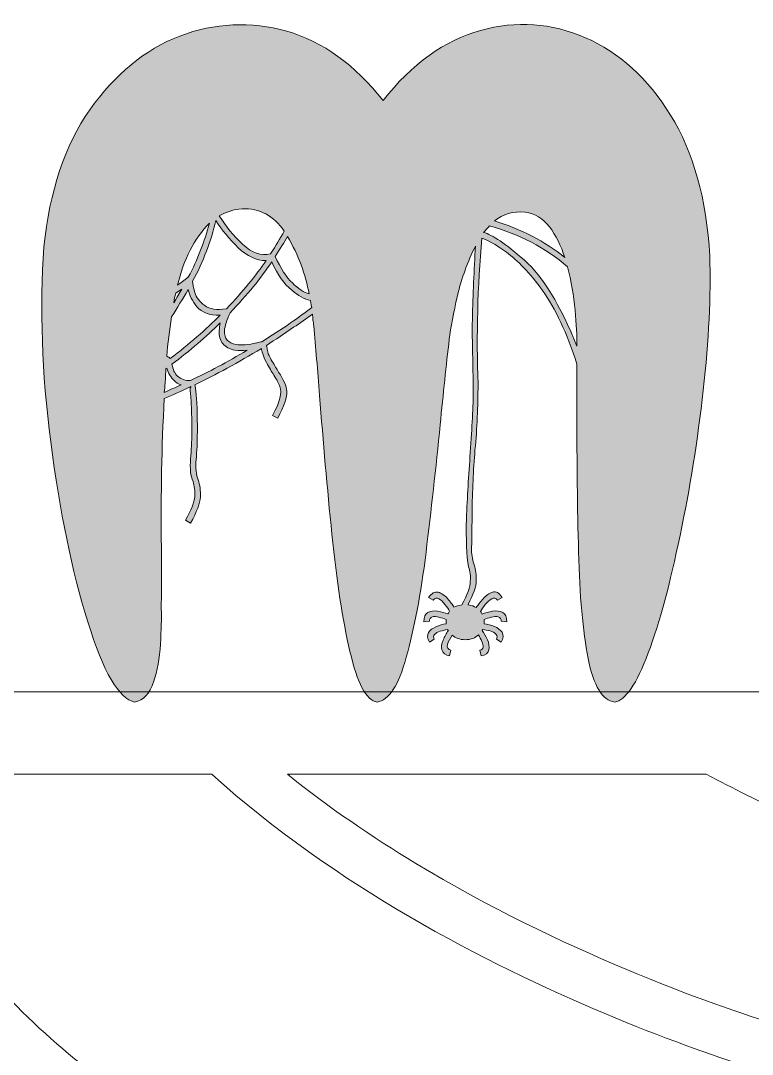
# Model space of a CAD drawing. Extents: x 32 to 969, y -780 to -219.
# Drawn here: x 674.4 to 853.1, y -471.9 to -219.5 of the extents above; entities that cross this region are included whole.
import ezdxf

# ---------------------------------------------------------------- set-up
doc = ezdxf.new("R2010")
doc.units = 0
doc.header["$MEASUREMENT"] = 0
doc.layers.add('Layer 1', color=7, linetype='Continuous', lineweight=0)

# ---------------------------------------------------------------- blocks, each defined once
blk = doc.blocks.new('Block_1')
at = {"layer": 'Layer 1', "true_color": 0x000000, "transparency": 33554687}
h = blk.add_hatch(color=18, dxfattribs=at)
h.dxf.hatch_style = 2
edge = h.paths.add_edge_path()
edge.add_spline(control_points=[(790.06, -268.42), (796.57, -270.35), (802.34, -273.36), (807.27, -277.33), (806.33, -274.43), (805.07, -271.86), (803.49, -269.82), (801.92, -267.78), (799.93, -266.6), (797.62, -266.28), (794.68, -265.96), (792.16, -266.71), (790.06, -268.42)], knot_values=[0, 0, 0, 0, 1, 1, 1, 2, 2, 2, 3, 3, 3, 4, 4, 4, 4], degree=3, periodic=0)
edge = h.paths.add_edge_path()
edge.add_spline(control_points=[(797.41, -277.97), (801.92, -282.05), (806.22, -289.02), (810.21, -298.99), (810.21, -298.99), (810.21, -298.78), (810.21, -298.78), (810.21, -296.53), (810.11, -293.63), (809.79, -290.2), (809.48, -286.66), (808.85, -283.12), (807.9, -279.58), (802.55, -274.97), (796.15, -271.64), (788.9, -269.6), (788.38, -270.14), (787.96, -270.68), (787.43, -271.21), (789.53, -271.75), (792.79, -274), (797.41, -277.97)], knot_values=[0, 0, 0, 0, 1, 1, 1, 2, 2, 2, 3, 3, 3, 4, 4, 4, 5, 5, 5, 6, 6, 6, 7, 7, 7, 7], degree=3, periodic=0)
edge = h.paths.add_edge_path()
edge.add_spline(control_points=[(739.57, -272.18), (738.73, -273.68), (737.68, -275.29), (736.52, -277.11), (737.89, -280.01), (739.25, -282.15), (740.72, -283.55), (742.19, -284.94), (743.56, -285.91), (744.82, -286.23), (743.98, -281.51), (742.19, -276.79), (739.57, -272.18)], knot_values=[0, 0, 0, 0, 1, 1, 1, 2, 2, 2, 3, 3, 3, 4, 4, 4, 4], degree=3, periodic=0)
edge = h.paths.add_edge_path()
edge.add_spline(control_points=[(745.45, -289.55), (745.34, -289.23), (745.34, -288.91), (745.24, -288.48), (745.24, -288.48), (745.13, -287.84), (745.13, -287.84), (743.66, -287.52), (742.19, -286.66), (740.51, -285.26), (738.83, -283.87), (737.15, -281.62), (735.68, -278.4), (733.16, -282.26), (729.7, -286.44), (725.5, -290.84), (724.66, -292.67), (724.24, -294.06), (724.14, -295.24), (724.14, -296.21), (724.35, -296.96), (724.77, -297.49), (725.29, -298.03), (726.03, -298.35), (726.97, -298.57), (728.23, -298.78), (730.02, -298.67), (732.01, -298.14), (732.01, -298.14), (732.11, -298.14), (732.11, -298.14), (732.53, -298.03), (732.95, -297.92), (733.27, -297.92), (735.58, -296.42), (737.99, -294.92), (740.3, -293.31), (742.09, -292.02), (743.77, -290.84), (745.45, -289.55)], knot_values=[0, 0, 0, 0, 1, 1, 1, 2, 2, 2, 3, 3, 3, 4, 4, 4, 5, 5, 5, 6, 6, 6, 7, 7, 7, 8, 8, 8, 9, 9, 9, 10, 10, 10, 11, 11, 11, 12, 12, 12, 13, 13, 13, 13], degree=3, periodic=0)
edge = h.paths.add_edge_path()
edge.add_spline(control_points=[(722.88, -267.14), (724.45, -269.71), (726.34, -271.96), (728.55, -274.11), (730.86, -276.25), (733.06, -277), (735.37, -276.47), (736.73, -274.43), (737.78, -272.61), (738.73, -270.89), (736.21, -267.14), (732.74, -265.31), (728.44, -265.42), (726.34, -265.63), (724.56, -266.17), (722.88, -267.14)], knot_values=[0, 0, 0, 0, 1, 1, 1, 2, 2, 2, 3, 3, 3, 4, 4, 4, 5, 5, 5, 5], degree=3, periodic=0)
edge = h.paths.add_edge_path()
edge.add_spline(control_points=[(727.5, -274.97), (725.4, -272.82), (723.51, -270.68), (722.04, -268.32), (720.88, -273.36), (718.99, -278.29), (716.37, -283.12), (716.37, -283.76), (716.58, -284.62), (716.89, -285.91), (717.31, -287.09), (718.05, -288.16), (719.31, -289.02), (720.46, -289.98), (722.25, -290.2), (724.66, -289.88), (728.65, -285.59), (731.8, -281.72), (734.32, -278.08), (731.91, -278.08), (729.7, -277), (727.5, -274.97)], knot_values=[0, 0, 0, 0, 1, 1, 1, 2, 2, 2, 3, 3, 3, 4, 4, 4, 5, 5, 5, 6, 6, 6, 7, 7, 7, 7], degree=3, periodic=0)
edge = h.paths.add_edge_path()
edge.add_spline(control_points=[(712.7, -284.08), (713.43, -283.55), (714.38, -282.9), (715.21, -282.15), (715.21, -282.15), (715.32, -282.15), (715.32, -282.15), (717.63, -277.76), (719.31, -273.36), (720.46, -268.96), (716.79, -272.71), (714.17, -277.76), (712.7, -284.08)], knot_values=[0, 0, 0, 0, 1, 1, 1, 2, 2, 2, 3, 3, 3, 4, 4, 4, 4], degree=3, periodic=0)
edge = h.paths.add_edge_path()
edge.add_spline(control_points=[(711.75, -288.38), (712.38, -287.3), (713.12, -286.12), (713.75, -285.05), (713.22, -285.37), (712.7, -285.69), (712.28, -286.02), (712.07, -286.77), (711.86, -287.52), (711.75, -288.38)], knot_values=[0, 0, 0, 0, 1, 1, 1, 2, 2, 2, 3, 3, 3, 3], degree=3, periodic=0)
edge = h.paths.add_edge_path()
edge.add_spline(control_points=[(729.7, -299.96), (728.55, -300.07), (727.6, -300.07), (726.66, -299.96), (725.4, -299.75), (724.45, -299.21), (723.72, -298.35), (723.09, -297.6), (722.77, -296.53), (722.88, -295.13), (722.88, -294.6), (722.98, -293.95), (723.09, -293.31), (719.73, -296.63), (715.74, -300.07), (711.33, -303.39), (711.54, -304.68), (711.96, -305.65), (712.7, -306.29), (713.54, -307.04), (714.59, -307.47), (715.84, -307.36), (720.25, -305.32), (724.87, -302.86), (729.7, -299.96)], knot_values=[0, 0, 0, 0, 1, 1, 1, 2, 2, 2, 3, 3, 3, 4, 4, 4, 5, 5, 5, 6, 6, 6, 7, 7, 7, 8, 8, 8, 8], degree=3, periodic=0)
edge = h.paths.add_edge_path()
edge.add_spline(control_points=[(710.07, -301.46), (710.39, -301.57), (710.7, -301.78), (710.91, -302), (715.53, -298.46), (719.62, -294.92), (723.09, -291.38), (720.46, -291.49), (718.57, -290.74), (717.42, -289.34), (716.26, -287.95), (715.53, -286.55), (715.32, -285.16), (713.96, -287.41), (712.59, -289.66), (711.23, -291.81), (710.7, -295.13), (710.28, -298.35), (710.07, -301.46)], knot_values=[0, 0, 0, 0, 1, 1, 1, 2, 2, 2, 3, 3, 3, 4, 4, 4, 5, 5, 5, 6, 6, 6, 6], degree=3, periodic=0)
edge = h.paths.add_edge_path()
edge.add_spline(control_points=[(713.54, -308.43), (712.91, -308.22), (712.28, -307.79), (711.86, -307.36), (711.02, -306.61), (710.39, -305.65), (710.07, -304.36), (710.07, -304.36), (709.86, -304.47), (709.86, -304.47), (709.86, -305.11), (709.76, -305.65), (709.76, -306.18), (709.76, -306.83), (709.65, -307.47), (709.65, -308.01), (709.55, -308.76), (709.55, -309.51), (709.44, -310.26), (710.81, -309.61), (712.17, -309.08), (713.54, -308.43)], knot_values=[0, 0, 0, 0, 1, 1, 1, 2, 2, 2, 3, 3, 3, 4, 4, 4, 5, 5, 5, 6, 6, 6, 7, 7, 7, 7], degree=3, periodic=0)
edge = h.paths.add_edge_path()
edge.add_spline(control_points=[(786.7, -221.87), (795.41, -219.51), (804.02, -220.04), (812.31, -223.69), (820.6, -227.23), (827.53, -233.56), (833.1, -242.57), (838.66, -251.58), (841.91, -263.06), (842.65, -277), (842.96, -286.55), (842.44, -297.49), (841.07, -309.72), (839.71, -321.95), (837.82, -333.75), (835.41, -345.23), (832.99, -356.81), (830.47, -366.36), (827.64, -373.87), (824.8, -381.48), (822.07, -385.45), (819.45, -385.88), (816.41, -385.45), (814.31, -381.91), (812.94, -375.26), (811.68, -368.51), (810.84, -359.82), (810.63, -349.2), (810.32, -338.58), (810.21, -327.21), (810.21, -315.09), (810.21, -311.12), (810.21, -307.25), (810.21, -303.39), (807.8, -295.78), (804.96, -289.77), (801.82, -285.37), (798.67, -281.08), (795.73, -277.97), (793, -276.04), (790.27, -274.11), (788.27, -272.93), (787.01, -272.61), (785.96, -284.41), (785.65, -296.31), (786.07, -308.22), (786.07, -313.69), (785.86, -319.05), (785.33, -324.31), (784.91, -329.35), (784.71, -334.39), (784.6, -339.65), (784.6, -342.44), (784.6, -345.34), (784.5, -348.12), (784.5, -348.88), (784.5, -349.63), (784.6, -350.27), (784.71, -350.91), (784.91, -351.66), (785.12, -352.41), (785.54, -353.59), (785.65, -354.88), (785.65, -356.28), (785.65, -357.67), (784.91, -359.6), (783.66, -362.07), (783.66, -362.07), (783.76, -362.18), (783.76, -362.18), (784.5, -362.28), (785.12, -362.5), (785.65, -362.82), (786.07, -362.18), (786.59, -361.43), (787.33, -360.67), (788.06, -359.82), (788.8, -359.28), (789.64, -359.07), (790.48, -358.74), (791.21, -359.17), (791.95, -360.35), (791.95, -360.35), (790.79, -361), (790.79, -361), (790.37, -360.46), (789.95, -360.35), (789.43, -360.67), (788.9, -361), (788.38, -361.43), (787.85, -362.07), (787.33, -362.71), (787.01, -363.25), (786.7, -363.79), (786.91, -364), (787.01, -364.21), (787.12, -364.43), (787.85, -364.11), (788.69, -363.89), (789.64, -363.68), (790.58, -363.57), (791.42, -363.68), (792.16, -364), (792.79, -364.32), (793.1, -365.07), (793.1, -366.25), (793.1, -366.25), (791.74, -366.15), (791.74, -366.15), (791.74, -365.61), (791.53, -365.18), (791, -365.07), (790.58, -364.97), (789.95, -364.97), (789.32, -365.18), (788.69, -365.29), (788.06, -365.5), (787.54, -365.72), (787.54, -366.04), (787.54, -366.47), (787.54, -366.79), (788.38, -366.9), (789.22, -367.11), (790.06, -367.43), (790.9, -367.75), (791.53, -368.29), (791.95, -368.83), (792.37, -369.47), (792.26, -370.33), (791.74, -371.29), (791.74, -371.29), (790.58, -370.54), (790.58, -370.54), (790.79, -370.11), (790.79, -369.69), (790.48, -369.36), (790.16, -368.93), (789.64, -368.72), (789.01, -368.51), (788.38, -368.4), (787.75, -368.18), (787.22, -368.18), (787.22, -368.18), (787.12, -368.4), (787.12, -368.4), (787.54, -369.04), (787.96, -369.79), (788.38, -370.65), (788.69, -371.51), (788.9, -372.37), (788.69, -373.12), (788.59, -373.87), (787.96, -374.41), (786.8, -374.62), (786.8, -374.62), (786.49, -373.23), (786.49, -373.23), (787.01, -373.12), (787.33, -372.9), (787.33, -372.47), (787.33, -372.05), (787.22, -371.62), (787.01, -371.08), (786.8, -370.54), (786.49, -370.01), (786.17, -369.47), (785.44, -370.22), (784.29, -370.65), (782.92, -370.65), (781.56, -370.65), (780.51, -370.22), (779.77, -369.58), (779.25, -370.33), (778.83, -371.08), (778.62, -371.83), (778.41, -372.58), (778.72, -373.01), (779.46, -373.23), (779.46, -373.23), (779.14, -374.62), (779.14, -374.62), (778.09, -374.41), (777.46, -373.87), (777.25, -373.12), (777.04, -372.37), (777.15, -371.62), (777.57, -370.76), (777.88, -369.9), (778.3, -369.15), (778.83, -368.4), (778.83, -368.4), (778.72, -368.4), (778.72, -368.29), (778.72, -368.29), (778.72, -368.18), (778.72, -368.18), (778.09, -368.29), (777.46, -368.4), (776.83, -368.61), (776.2, -368.72), (775.78, -369.04), (775.47, -369.36), (775.15, -369.69), (775.15, -370.11), (775.36, -370.54), (775.36, -370.54), (774.21, -371.29), (774.21, -371.29), (773.68, -370.33), (773.58, -369.47), (774, -368.93), (774.31, -368.29), (774.94, -367.86), (775.78, -367.54), (776.62, -367.11), (777.46, -366.9), (778.3, -366.79), (778.3, -366.47), (778.3, -366.04), (778.3, -365.72), (777.78, -365.5), (777.15, -365.29), (776.52, -365.18), (775.89, -364.97), (775.36, -364.97), (774.94, -365.07), (774.42, -365.18), (774.21, -365.61), (774.21, -366.15), (774.21, -366.15), (772.84, -366.25), (772.84, -366.25), (772.84, -365.07), (773.16, -364.32), (773.79, -364), (774.52, -363.68), (775.26, -363.57), (776.2, -363.68), (777.15, -363.89), (777.99, -364.11), (778.72, -364.32), (778.83, -364.11), (779.04, -363.89), (779.14, -363.68), (778.93, -363.25), (778.51, -362.71), (777.99, -362.07), (777.57, -361.43), (777.04, -360.89), (776.52, -360.67), (775.99, -360.35), (775.57, -360.46), (775.15, -361), (775.15, -361), (774, -360.35), (774, -360.35), (774.73, -359.28), (775.47, -358.85), (776.31, -359.07), (777.15, -359.28), (777.88, -359.82), (778.62, -360.57), (779.25, -361.43), (779.88, -362.07), (780.19, -362.71), (780.72, -362.5), (781.35, -362.28), (782.08, -362.18), (783.45, -359.71), (784.18, -357.78), (784.18, -356.38), (784.29, -355.1), (784.18, -353.92), (783.76, -352.84), (783.24, -350.16), (783.13, -346.19), (783.24, -341.04), (783.45, -335.9), (783.76, -330.53), (784.18, -324.95), (784.6, -318.73), (784.91, -313.58), (784.91, -309.72), (784.91, -309.72), (784.91, -308.43), (784.91, -308.43), (784.91, -306.83), (784.81, -305.11), (784.81, -303.39), (784.71, -299.75), (784.6, -296.1), (784.71, -292.34), (784.81, -286.34), (785.12, -280.44), (785.44, -274.54), (783.55, -278.29), (782.08, -282.37), (781.03, -286.66), (780.09, -290.84), (779.35, -294.49), (779.04, -297.28), (778.3, -303.61), (777.57, -310.58), (776.83, -318.2), (775.78, -328.71), (774.63, -339.11), (773.37, -349.3), (772.11, -359.6), (770.43, -368.08), (768.54, -374.94), (766.65, -381.81), (764.34, -385.45), (761.4, -385.88), (758.78, -385.45), (756.57, -381.27), (754.79, -373.55), (753, -365.82), (751.53, -356.28), (750.38, -344.91), (749.22, -333.54), (748.28, -322.27), (747.34, -311.01), (746.92, -304.89), (746.39, -299.21), (745.97, -294.06), (745.87, -293.52), (745.87, -293.09), (745.76, -292.56), (745.76, -292.13), (745.66, -291.59), (745.66, -291.16), (744.19, -292.24), (742.61, -293.31), (741.04, -294.38), (738.83, -295.88), (736.63, -297.39), (734.42, -298.78), (734.42, -298.89), (734.42, -298.89), (734.42, -298.99), (734.42, -298.99), (734.42, -299.1), (734.53, -299.1), (734.53, -299.1), (734.53, -299.1), (734.53, -299.21), (734.53, -299.42), (734.63, -299.85), (734.74, -300.39), (734.84, -300.93), (735.16, -301.57), (735.58, -302.32), (736.21, -303.39), (736.73, -304.25), (737.15, -305), (737.26, -305.11), (737.26, -305.22), (737.36, -305.32), (738.62, -307.15), (739.25, -308.65), (739.36, -310.04), (739.46, -311.44), (738.73, -313.58), (737.15, -316.59), (737.15, -316.59), (735.89, -315.94), (735.89, -315.94), (736.84, -314.12), (737.47, -312.62), (737.68, -311.65), (737.99, -310.58), (737.99, -309.61), (737.68, -308.86), (737.36, -308.11), (736.94, -307.15), (736.21, -306.07), (735.68, -305.22), (735.05, -304.25), (734.42, -302.96), (733.58, -301.35), (733.16, -300.17), (733.16, -299.53), (727.5, -302.96), (722.04, -305.97), (716.89, -308.43), (717, -308.76), (717, -309.08), (717.1, -309.4), (717.21, -310.37), (717.31, -311.65), (717.42, -313.15), (717.52, -315.19), (717.52, -317.45), (717.52, -319.91), (717.52, -322.38), (717.42, -324.63), (717.21, -326.67), (717.1, -328.71), (717.21, -330.42), (717.73, -331.6), (718.15, -332.89), (718.36, -334.29), (718.26, -335.79), (718.15, -337.29), (717.42, -339.44), (715.84, -342.22), (715.84, -342.22), (714.59, -341.47), (714.59, -341.47), (716.05, -339.01), (716.79, -337.08), (716.89, -335.68), (717, -334.29), (716.79, -333.11), (716.47, -332.03), (715.84, -330.64), (715.74, -328.82), (715.84, -326.46), (716.05, -324.52), (716.16, -322.27), (716.16, -319.91), (716.16, -317.45), (716.16, -315.3), (716.05, -313.26), (715.95, -311.76), (715.84, -310.58), (715.74, -309.61), (715.74, -309.51), (715.74, -309.29), (715.74, -309.19), (715.84, -309.08), (715.84, -308.97), (715.95, -308.97), (715.95, -308.86), (715.95, -308.86), (715.95, -308.86), (713.64, -309.94), (711.44, -310.9), (709.44, -311.76), (708.81, -323.67), (708.6, -335.25), (708.71, -346.62), (708.81, -351.45), (708.81, -356.49), (708.71, -361.64), (708.71, -362.07), (708.71, -362.5), (708.71, -363.14), (708.81, -365.39), (708.71, -368.29), (708.5, -371.72), (708.29, -375.16), (707.76, -378.27), (706.82, -381.06), (705.87, -383.84), (704.4, -385.45), (702.2, -385.88), (698.42, -385.13), (694.54, -378.59), (690.76, -366.25), (686.87, -353.92), (683.93, -339.33), (681.73, -322.38), (679.52, -305.43), (679, -289.55), (680.05, -274.75), (681.41, -261.13), (685.19, -249.97), (691.28, -241.28), (697.37, -232.59), (704.72, -226.59), (713.22, -223.26), (721.83, -220.04), (730.54, -219.62), (739.36, -222.08), (748.18, -224.66), (756.05, -230.24), (762.87, -239.03), (769.9, -230.02), (777.88, -224.34), (786.7, -221.87)], knot_values=[0, 0, 0, 0, 1, 1, 1, 2, 2, 2, 3, 3, 3, 4, 4, 4, 5, 5, 5, 6, 6, 6, 7, 7, 7, 8, 8, 8, 9, 9, 9, 10, 10, 10, 11, 11, 11, 12, 12, 12, 13, 13, 13, 14, 14, 14, 15, 15, 15, 16, 16, 16, 17, 17, 17, 18, 18, 18, 19, 19, 19, 20, 20, 20, 21, 21, 21, 22, 22, 22, 23, 23, 23, 24, 24, 24, 25, 25, 25, 26, 26, 26, 27, 27, 27, 28, 28, 28, 29, 29, 29, 30, 30, 30, 31, 31, 31, 32, 32, 32, 33, 33, 33, 34, 34, 34, 35, 35, 35, 36, 36, 36, 37, 37, 37, 38, 38, 38, 39, 39, 39, 40, 40, 40, 41, 41, 41, 42, 42, 42, 43, 43, 43, 44, 44, 44, 45, 45, 45, 46, 46, 46, 47, 47, 47, 48, 48, 48, 49, 49, 49, 50, 50, 50, 51, 51, 51, 52, 52, 52, 53, 53, 53, 54, 54, 54, 55, 55, 55, 56, 56, 56, 57, 57, 57, 58, 58, 58, 59, 59, 59, 60, 60, 60, 61, 61, 61, 62, 62, 62, 63, 63, 63, 64, 64, 64, 65, 65, 65, 66, 66, 66, 67, 67, 67, 68, 68, 68, 69, 69, 69, 70, 70, 70, 71, 71, 71, 72, 72, 72, 73, 73, 73, 74, 74, 74, 75, 75, 75, 76, 76, 76, 77, 77, 77, 78, 78, 78, 79, 79, 79, 80, 80, 80, 81, 81, 81, 82, 82, 82, 83, 83, 83, 84, 84, 84, 85, 85, 85, 86, 86, 86, 87, 87, 87, 88, 88, 88, 89, 89, 89, 90, 90, 90, 91, 91, 91, 92, 92, 92, 93, 93, 93, 94, 94, 94, 95, 95, 95, 96, 96, 96, 97, 97, 97, 98, 98, 98, 99, 99, 99, 100, 100, 100, 101, 101, 101, 102, 102, 102, 103, 103, 103, 104, 104, 104, 105, 105, 105, 106, 106, 106, 107, 107, 107, 108, 108, 108, 109, 109, 109, 110, 110, 110, 111, 111, 111, 112, 112, 112, 113, 113, 113, 114, 114, 114, 115, 115, 115, 116, 116, 116, 117, 117, 117, 118, 118, 118, 119, 119, 119, 120, 120, 120, 121, 121, 121, 122, 122, 122, 123, 123, 123, 124, 124, 124, 125, 125, 125, 126, 126, 126, 127, 127, 127, 128, 128, 128, 129, 129, 129, 130, 130, 130, 131, 131, 131, 132, 132, 132, 133, 133, 133, 134, 134, 134, 135, 135, 135, 136, 136, 136, 137, 137, 137, 138, 138, 138, 139, 139, 139, 140, 140, 140, 141, 141, 141, 142, 142, 142, 143, 143, 143, 144, 144, 144, 145, 145, 145, 146, 146, 146, 147, 147, 147, 148, 148, 148, 149, 149, 149, 150, 150, 150, 151, 151, 151, 152, 152, 152, 153, 153, 153, 154, 154, 154, 155, 155, 155, 156, 156, 156, 157, 157, 157, 158, 158, 158, 159, 159, 159, 160, 160, 160, 160], degree=3, periodic=0)
at = {"layer": 'Layer 1'}
for points, knots in [([(786.7, -221.87), (795.41, -219.51), (804.02, -220.04), (812.31, -223.69), (820.6, -227.23), (827.53, -233.56), (833.1, -242.57), (838.66, -251.58), (841.91, -263.06), (842.65, -277), (842.96, -286.55), (842.44, -297.49), (841.07, -309.72), (839.71, -321.95), (837.82, -333.75), (835.41, -345.23), (832.99, -356.81), (830.47, -366.36), (827.64, -373.87), (824.8, -381.48), (822.07, -385.45), (819.45, -385.88), (816.41, -385.45), (814.31, -381.91), (812.94, -375.26), (811.68, -368.51), (810.84, -359.82), (810.63, -349.2), (810.32, -338.58), (810.21, -327.21), (810.21, -315.09), (810.21, -311.12), (810.21, -307.25), (810.21, -303.39), (807.8, -295.78), (804.96, -289.77), (801.82, -285.37), (798.67, -281.08), (795.73, -277.97), (793, -276.04), (790.27, -274.11), (788.27, -272.93), (787.01, -272.61), (785.96, -284.41), (785.65, -296.31), (786.07, -308.22), (786.07, -313.69), (785.86, -319.05), (785.33, -324.31), (784.91, -329.35), (784.71, -334.39), (784.6, -339.65), (784.6, -342.44), (784.6, -345.34), (784.5, -348.12), (784.5, -348.88), (784.5, -349.63), (784.6, -350.27), (784.71, -350.91), (784.91, -351.66), (785.12, -352.41), (785.54, -353.59), (785.65, -354.88), (785.65, -356.28), (785.65, -357.67), (784.91, -359.6), (783.66, -362.07), (783.66, -362.07), (783.76, -362.18), (783.76, -362.18), (784.5, -362.28), (785.12, -362.5), (785.65, -362.82), (786.07, -362.18), (786.59, -361.43), (787.33, -360.67), (788.06, -359.82), (788.8, -359.28), (789.64, -359.07), (790.48, -358.74), (791.21, -359.17), (791.95, -360.35), (791.95, -360.35), (790.79, -361), (790.79, -361), (790.37, -360.46), (789.95, -360.35), (789.43, -360.67), (788.9, -361), (788.38, -361.43), (787.85, -362.07), (787.33, -362.71), (787.01, -363.25), (786.7, -363.79), (786.91, -364), (787.01, -364.21), (787.12, -364.43), (787.85, -364.11), (788.69, -363.89), (789.64, -363.68), (790.58, -363.57), (791.42, -363.68), (792.16, -364), (792.79, -364.32), (793.1, -365.07), (793.1, -366.25), (793.1, -366.25), (791.74, -366.15), (791.74, -366.15), (791.74, -365.61), (791.53, -365.18), (791, -365.07), (790.58, -364.97), (789.95, -364.97), (789.32, -365.18), (788.69, -365.29), (788.06, -365.5), (787.54, -365.72), (787.54, -366.04), (787.54, -366.47), (787.54, -366.79), (788.38, -366.9), (789.22, -367.11), (790.06, -367.43), (790.9, -367.75), (791.53, -368.29), (791.95, -368.83), (792.37, -369.47), (792.26, -370.33), (791.74, -371.29), (791.74, -371.29), (790.58, -370.54), (790.58, -370.54), (790.79, -370.11), (790.79, -369.69), (790.48, -369.36), (790.16, -368.93), (789.64, -368.72), (789.01, -368.51), (788.38, -368.4), (787.75, -368.18), (787.22, -368.18), (787.22, -368.18), (787.12, -368.4), (787.12, -368.4), (787.54, -369.04), (787.96, -369.79), (788.38, -370.65), (788.69, -371.51), (788.9, -372.37), (788.69, -373.12), (788.59, -373.87), (787.96, -374.41), (786.8, -374.62), (786.8, -374.62), (786.49, -373.23), (786.49, -373.23), (787.01, -373.12), (787.33, -372.9), (787.33, -372.47), (787.33, -372.05), (787.22, -371.62), (787.01, -371.08), (786.8, -370.54), (786.49, -370.01), (786.17, -369.47), (785.44, -370.22), (784.29, -370.65), (782.92, -370.65), (781.56, -370.65), (780.51, -370.22), (779.77, -369.58), (779.25, -370.33), (778.83, -371.08), (778.62, -371.83), (778.41, -372.58), (778.72, -373.01), (779.46, -373.23), (779.46, -373.23), (779.14, -374.62), (779.14, -374.62), (778.09, -374.41), (777.46, -373.87), (777.25, -373.12), (777.04, -372.37), (777.15, -371.62), (777.57, -370.76), (777.88, -369.9), (778.3, -369.15), (778.83, -368.4), (778.83, -368.4), (778.72, -368.4), (778.72, -368.29), (778.72, -368.29), (778.72, -368.18), (778.72, -368.18), (778.09, -368.29), (777.46, -368.4), (776.83, -368.61), (776.2, -368.72), (775.78, -369.04), (775.47, -369.36), (775.15, -369.69), (775.15, -370.11), (775.36, -370.54), (775.36, -370.54), (774.21, -371.29), (774.21, -371.29), (773.68, -370.33), (773.58, -369.47), (774, -368.93), (774.31, -368.29), (774.94, -367.86), (775.78, -367.54), (776.62, -367.11), (777.46, -366.9), (778.3, -366.79), (778.3, -366.47), (778.3, -366.04), (778.3, -365.72), (777.78, -365.5), (777.15, -365.29), (776.52, -365.18), (775.89, -364.97), (775.36, -364.97), (774.94, -365.07), (774.42, -365.18), (774.21, -365.61), (774.21, -366.15), (774.21, -366.15), (772.84, -366.25), (772.84, -366.25), (772.84, -365.07), (773.16, -364.32), (773.79, -364), (774.52, -363.68), (775.26, -363.57), (776.2, -363.68), (777.15, -363.89), (777.99, -364.11), (778.72, -364.32), (778.83, -364.11), (779.04, -363.89), (779.14, -363.68), (778.93, -363.25), (778.51, -362.71), (777.99, -362.07), (777.57, -361.43), (777.04, -360.89), (776.52, -360.67), (775.99, -360.35), (775.57, -360.46), (775.15, -361), (775.15, -361), (774, -360.35), (774, -360.35), (774.73, -359.28), (775.47, -358.85), (776.31, -359.07), (777.15, -359.28), (777.88, -359.82), (778.62, -360.57), (779.25, -361.43), (779.88, -362.07), (780.19, -362.71), (780.72, -362.5), (781.35, -362.28), (782.08, -362.18), (783.45, -359.71), (784.18, -357.78), (784.18, -356.38), (784.29, -355.1), (784.18, -353.92), (783.76, -352.84), (783.24, -350.16), (783.13, -346.19), (783.24, -341.04), (783.45, -335.9), (783.76, -330.53), (784.18, -324.95), (784.6, -318.73), (784.91, -313.58), (784.91, -309.72), (784.91, -309.72), (784.91, -308.43), (784.91, -308.43), (784.91, -306.83), (784.81, -305.11), (784.81, -303.39), (784.71, -299.75), (784.6, -296.1), (784.71, -292.34), (784.81, -286.34), (785.12, -280.44), (785.44, -274.54), (783.55, -278.29), (782.08, -282.37), (781.03, -286.66), (780.09, -290.84), (779.35, -294.49), (779.04, -297.28), (778.3, -303.61), (777.57, -310.58), (776.83, -318.2), (775.78, -328.71), (774.63, -339.11), (773.37, -349.3), (772.11, -359.6), (770.43, -368.08), (768.54, -374.94), (766.65, -381.81), (764.34, -385.45), (761.4, -385.88), (758.78, -385.45), (756.57, -381.27), (754.79, -373.55), (753, -365.82), (751.53, -356.28), (750.38, -344.91), (749.22, -333.54), (748.28, -322.27), (747.34, -311.01), (746.92, -304.89), (746.39, -299.21), (745.97, -294.06), (745.87, -293.52), (745.87, -293.09), (745.76, -292.56), (745.76, -292.13), (745.66, -291.59), (745.66, -291.16), (744.19, -292.24), (742.61, -293.31), (741.04, -294.38), (738.83, -295.88), (736.63, -297.39), (734.42, -298.78), (734.42, -298.89), (734.42, -298.89), (734.42, -298.99), (734.42, -298.99), (734.42, -299.1), (734.53, -299.1), (734.53, -299.1), (734.53, -299.1), (734.53, -299.21), (734.53, -299.42), (734.63, -299.85), (734.74, -300.39), (734.84, -300.93), (735.16, -301.57), (735.58, -302.32), (736.21, -303.39), (736.73, -304.25), (737.15, -305), (737.26, -305.11), (737.26, -305.22), (737.36, -305.32), (738.62, -307.15), (739.25, -308.65), (739.36, -310.04), (739.46, -311.44), (738.73, -313.58), (737.15, -316.59), (737.15, -316.59), (735.89, -315.94), (735.89, -315.94), (736.84, -314.12), (737.47, -312.62), (737.68, -311.65), (737.99, -310.58), (737.99, -309.61), (737.68, -308.86), (737.36, -308.11), (736.94, -307.15), (736.21, -306.07), (735.68, -305.22), (735.05, -304.25), (734.42, -302.96), (733.58, -301.35), (733.16, -300.17), (733.16, -299.53), (727.5, -302.96), (722.04, -305.97), (716.89, -308.43), (717, -308.76), (717, -309.08), (717.1, -309.4), (717.21, -310.37), (717.31, -311.65), (717.42, -313.15), (717.52, -315.19), (717.52, -317.45), (717.52, -319.91), (717.52, -322.38), (717.42, -324.63), (717.21, -326.67), (717.1, -328.71), (717.21, -330.42), (717.73, -331.6), (718.15, -332.89), (718.36, -334.29), (718.26, -335.79), (718.15, -337.29), (717.42, -339.44), (715.84, -342.22), (715.84, -342.22), (714.59, -341.47), (714.59, -341.47), (716.05, -339.01), (716.79, -337.08), (716.89, -335.68), (717, -334.29), (716.79, -333.11), (716.47, -332.03), (715.84, -330.64), (715.74, -328.82), (715.84, -326.46), (716.05, -324.52), (716.16, -322.27), (716.16, -319.91), (716.16, -317.45), (716.16, -315.3), (716.05, -313.26), (715.95, -311.76), (715.84, -310.58), (715.74, -309.61), (715.74, -309.51), (715.74, -309.29), (715.74, -309.19), (715.84, -309.08), (715.84, -308.97), (715.95, -308.97), (715.95, -308.86), (715.95, -308.86), (715.95, -308.86), (713.64, -309.94), (711.44, -310.9), (709.44, -311.76), (708.81, -323.67), (708.6, -335.25), (708.71, -346.62), (708.81, -351.45), (708.81, -356.49), (708.71, -361.64), (708.71, -362.07), (708.71, -362.5), (708.71, -363.14), (708.81, -365.39), (708.71, -368.29), (708.5, -371.72), (708.29, -375.16), (707.76, -378.27), (706.82, -381.06), (705.87, -383.84), (704.4, -385.45), (702.2, -385.88), (698.42, -385.13), (694.54, -378.59), (690.76, -366.25), (686.87, -353.92), (683.93, -339.33), (681.73, -322.38), (679.52, -305.43), (679, -289.55), (680.05, -274.75), (681.41, -261.13), (685.19, -249.97), (691.28, -241.28), (697.37, -232.59), (704.72, -226.59), (713.22, -223.26), (721.83, -220.04), (730.54, -219.62), (739.36, -222.08), (748.18, -224.66), (756.05, -230.24), (762.87, -239.03), (769.9, -230.02), (777.88, -224.34), (786.7, -221.87)], [0, 0, 0, 0, 1, 1, 1, 2, 2, 2, 3, 3, 3, 4, 4, 4, 5, 5, 5, 6, 6, 6, 7, 7, 7, 8, 8, 8, 9, 9, 9, 10, 10, 10, 11, 11, 11, 12, 12, 12, 13, 13, 13, 14, 14, 14, 15, 15, 15, 16, 16, 16, 17, 17, 17, 18, 18, 18, 19, 19, 19, 20, 20, 20, 21, 21, 21, 22, 22, 22, 23, 23, 23, 24, 24, 24, 25, 25, 25, 26, 26, 26, 27, 27, 27, 28, 28, 28, 29, 29, 29, 30, 30, 30, 31, 31, 31, 32, 32, 32, 33, 33, 33, 34, 34, 34, 35, 35, 35, 36, 36, 36, 37, 37, 37, 38, 38, 38, 39, 39, 39, 40, 40, 40, 41, 41, 41, 42, 42, 42, 43, 43, 43, 44, 44, 44, 45, 45, 45, 46, 46, 46, 47, 47, 47, 48, 48, 48, 49, 49, 49, 50, 50, 50, 51, 51, 51, 52, 52, 52, 53, 53, 53, 54, 54, 54, 55, 55, 55, 56, 56, 56, 57, 57, 57, 58, 58, 58, 59, 59, 59, 60, 60, 60, 61, 61, 61, 62, 62, 62, 63, 63, 63, 64, 64, 64, 65, 65, 65, 66, 66, 66, 67, 67, 67, 68, 68, 68, 69, 69, 69, 70, 70, 70, 71, 71, 71, 72, 72, 72, 73, 73, 73, 74, 74, 74, 75, 75, 75, 76, 76, 76, 77, 77, 77, 78, 78, 78, 79, 79, 79, 80, 80, 80, 81, 81, 81, 82, 82, 82, 83, 83, 83, 84, 84, 84, 85, 85, 85, 86, 86, 86, 87, 87, 87, 88, 88, 88, 89, 89, 89, 90, 90, 90, 91, 91, 91, 92, 92, 92, 93, 93, 93, 94, 94, 94, 95, 95, 95, 96, 96, 96, 97, 97, 97, 98, 98, 98, 99, 99, 99, 100, 100, 100, 101, 101, 101, 102, 102, 102, 103, 103, 103, 104, 104, 104, 105, 105, 105, 106, 106, 106, 107, 107, 107, 108, 108, 108, 109, 109, 109, 110, 110, 110, 111, 111, 111, 112, 112, 112, 113, 113, 113, 114, 114, 114, 115, 115, 115, 116, 116, 116, 117, 117, 117, 118, 118, 118, 119, 119, 119, 120, 120, 120, 121, 121, 121, 122, 122, 122, 123, 123, 123, 124, 124, 124, 125, 125, 125, 126, 126, 126, 127, 127, 127, 128, 128, 128, 129, 129, 129, 130, 130, 130, 131, 131, 131, 132, 132, 132, 133, 133, 133, 134, 134, 134, 135, 135, 135, 136, 136, 136, 137, 137, 137, 138, 138, 138, 139, 139, 139, 140, 140, 140, 141, 141, 141, 142, 142, 142, 143, 143, 143, 144, 144, 144, 145, 145, 145, 146, 146, 146, 147, 147, 147, 148, 148, 148, 149, 149, 149, 150, 150, 150, 151, 151, 151, 152, 152, 152, 153, 153, 153, 154, 154, 154, 155, 155, 155, 156, 156, 156, 157, 157, 157, 158, 158, 158, 159, 159, 159, 160, 160, 160, 160]), ([(722.88, -267.14), (724.45, -269.71), (726.34, -271.96), (728.55, -274.11), (730.86, -276.25), (733.06, -277), (735.37, -276.47), (736.73, -274.43), (737.78, -272.61), (738.73, -270.89), (736.21, -267.14), (732.74, -265.31), (728.44, -265.42), (726.34, -265.63), (724.56, -266.17), (722.88, -267.14)], [0, 0, 0, 0, 1, 1, 1, 2, 2, 2, 3, 3, 3, 4, 4, 4, 5, 5, 5, 5]), ([(790.06, -268.42), (796.57, -270.35), (802.34, -273.36), (807.27, -277.33), (806.33, -274.43), (805.07, -271.86), (803.49, -269.82), (801.92, -267.78), (799.93, -266.6), (797.62, -266.28), (794.68, -265.96), (792.16, -266.71), (790.06, -268.42)], [0, 0, 0, 0, 1, 1, 1, 2, 2, 2, 3, 3, 3, 4, 4, 4, 4]), ([(712.7, -284.08), (713.43, -283.55), (714.38, -282.9), (715.21, -282.15), (715.21, -282.15), (715.32, -282.15), (715.32, -282.15), (717.63, -277.76), (719.31, -273.36), (720.46, -268.96), (716.79, -272.71), (714.17, -277.76), (712.7, -284.08)], [0, 0, 0, 0, 1, 1, 1, 2, 2, 2, 3, 3, 3, 4, 4, 4, 4]), ([(727.5, -274.97), (725.4, -272.82), (723.51, -270.68), (722.04, -268.32), (720.88, -273.36), (718.99, -278.29), (716.37, -283.12), (716.37, -283.76), (716.58, -284.62), (716.89, -285.91), (717.31, -287.09), (718.05, -288.16), (719.31, -289.02), (720.46, -289.98), (722.25, -290.2), (724.66, -289.88), (728.65, -285.59), (731.8, -281.72), (734.32, -278.08), (731.91, -278.08), (729.7, -277), (727.5, -274.97)], [0, 0, 0, 0, 1, 1, 1, 2, 2, 2, 3, 3, 3, 4, 4, 4, 5, 5, 5, 6, 6, 6, 7, 7, 7, 7]), ([(797.41, -277.97), (801.92, -282.05), (806.22, -289.02), (810.21, -298.99), (810.21, -298.99), (810.21, -298.78), (810.21, -298.78), (810.21, -296.53), (810.11, -293.63), (809.79, -290.2), (809.48, -286.66), (808.85, -283.12), (807.9, -279.58), (802.55, -274.97), (796.15, -271.64), (788.9, -269.6), (788.38, -270.14), (787.96, -270.68), (787.43, -271.21), (789.53, -271.75), (792.79, -274), (797.41, -277.97)], [0, 0, 0, 0, 1, 1, 1, 2, 2, 2, 3, 3, 3, 4, 4, 4, 5, 5, 5, 6, 6, 6, 7, 7, 7, 7]), ([(739.57, -272.18), (738.73, -273.68), (737.68, -275.29), (736.52, -277.11), (737.89, -280.01), (739.25, -282.15), (740.72, -283.55), (742.19, -284.94), (743.56, -285.91), (744.82, -286.23), (743.98, -281.51), (742.19, -276.79), (739.57, -272.18)], [0, 0, 0, 0, 1, 1, 1, 2, 2, 2, 3, 3, 3, 4, 4, 4, 4]), ([(745.45, -289.55), (745.34, -289.23), (745.34, -288.91), (745.24, -288.48), (745.24, -288.48), (745.13, -287.84), (745.13, -287.84), (743.66, -287.52), (742.19, -286.66), (740.51, -285.26), (738.83, -283.87), (737.15, -281.62), (735.68, -278.4), (733.16, -282.26), (729.7, -286.44), (725.5, -290.84), (724.66, -292.67), (724.24, -294.06), (724.14, -295.24), (724.14, -296.21), (724.35, -296.96), (724.77, -297.49), (725.29, -298.03), (726.03, -298.35), (726.97, -298.57), (728.23, -298.78), (730.02, -298.67), (732.01, -298.14), (732.01, -298.14), (732.11, -298.14), (732.11, -298.14), (732.53, -298.03), (732.95, -297.92), (733.27, -297.92), (735.58, -296.42), (737.99, -294.92), (740.3, -293.31), (742.09, -292.02), (743.77, -290.84), (745.45, -289.55)], [0, 0, 0, 0, 1, 1, 1, 2, 2, 2, 3, 3, 3, 4, 4, 4, 5, 5, 5, 6, 6, 6, 7, 7, 7, 8, 8, 8, 9, 9, 9, 10, 10, 10, 11, 11, 11, 12, 12, 12, 13, 13, 13, 13]), ([(710.07, -301.46), (710.39, -301.57), (710.7, -301.78), (710.91, -302), (715.53, -298.46), (719.62, -294.92), (723.09, -291.38), (720.46, -291.49), (718.57, -290.74), (717.42, -289.34), (716.26, -287.95), (715.53, -286.55), (715.32, -285.16), (713.96, -287.41), (712.59, -289.66), (711.23, -291.81), (710.7, -295.13), (710.28, -298.35), (710.07, -301.46)], [0, 0, 0, 0, 1, 1, 1, 2, 2, 2, 3, 3, 3, 4, 4, 4, 5, 5, 5, 6, 6, 6, 6]), ([(711.75, -288.38), (712.38, -287.3), (713.12, -286.12), (713.75, -285.05), (713.22, -285.37), (712.7, -285.69), (712.28, -286.02), (712.07, -286.77), (711.86, -287.52), (711.75, -288.38)], [0, 0, 0, 0, 1, 1, 1, 2, 2, 2, 3, 3, 3, 3]), ([(729.7, -299.96), (728.55, -300.07), (727.6, -300.07), (726.66, -299.96), (725.4, -299.75), (724.45, -299.21), (723.72, -298.35), (723.09, -297.6), (722.77, -296.53), (722.88, -295.13), (722.88, -294.6), (722.98, -293.95), (723.09, -293.31), (719.73, -296.63), (715.74, -300.07), (711.33, -303.39), (711.54, -304.68), (711.96, -305.65), (712.7, -306.29), (713.54, -307.04), (714.59, -307.47), (715.84, -307.36), (720.25, -305.32), (724.87, -302.86), (729.7, -299.96)], [0, 0, 0, 0, 1, 1, 1, 2, 2, 2, 3, 3, 3, 4, 4, 4, 5, 5, 5, 6, 6, 6, 7, 7, 7, 8, 8, 8, 8]), ([(713.54, -308.43), (712.91, -308.22), (712.28, -307.79), (711.86, -307.36), (711.02, -306.61), (710.39, -305.65), (710.07, -304.36), (710.07, -304.36), (709.86, -304.47), (709.86, -304.47), (709.86, -305.11), (709.76, -305.65), (709.76, -306.18), (709.76, -306.83), (709.65, -307.47), (709.65, -308.01), (709.55, -308.76), (709.55, -309.51), (709.44, -310.26), (710.81, -309.61), (712.17, -309.08), (713.54, -308.43)], [0, 0, 0, 0, 1, 1, 1, 2, 2, 2, 3, 3, 3, 4, 4, 4, 5, 5, 5, 6, 6, 6, 7, 7, 7, 7])]:
    blk.add_open_spline(points, degree=3, knots=knots, dxfattribs=at)
blk = doc.blocks.new('Block_0')
at = {"layer": 'Layer 1'}
for points, knots in [([(32, -383.37), (33.11, -390.12), (34.35, -396.84), (35.75, -403.5), (39.13, -419.69), (43.35, -435.56), (48.33, -451.11), (48.33, -451.11), (48.33, -451.13), (48.33, -451.13), (48.97, -453.14), (49.63, -455.14), (50.3, -457.13), (50.97, -459.13), (51.66, -461.11), (52.36, -463.1), (53.64, -466.75), (54.96, -470.39), (56.33, -473.99), (58.37, -479.38), (60.51, -484.72), (62.75, -490.01), (69.4, -505.83), (76.9, -521.21), (85.18, -536.11), (87.81, -540.85), (90.51, -545.53), (93.31, -550.16), (105.56, -570.53), (119.3, -589.89), (134.39, -608.12), (136.81, -611.05), (139.26, -613.95), (141.75, -616.81), (146.4, -622.16), (151.15, -627.41), (156.02, -632.54), (167.61, -644.74), (179.84, -656.32), (192.65, -667.21), (202.88, -675.93), (213.48, -684.22), (224.43, -692.03), (228.06, -694.64), (231.72, -697.18), (235.42, -699.67), (242.13, -704.2), (248.97, -708.55), (255.91, -712.73), (260.5, -715.5), (265.14, -718.19), (269.84, -720.79), (278.23, -725.46), (286.77, -729.88), (295.46, -734.03), (304.12, -738.18), (312.94, -742.07), (321.88, -745.7), (330.83, -749.33), (339.9, -752.68), (349.11, -755.77), (351.75, -756.65), (354.38, -757.51), (357.03, -758.35), (378.53, -765.14), (400.7, -770.45), (423.41, -774.12), (428.13, -774.89), (432.87, -775.59), (437.63, -776.21), (455.35, -778.55), (473.38, -779.9), (491.67, -780.21), (494.44, -780.26), (497.22, -780.29), (500, -780.29), (502.63, -780.29), (505.25, -780.26), (507.85, -780.21), (522.34, -779.97), (536.69, -779.09), (550.84, -777.58), (555.07, -777.14), (559.28, -776.62), (563.48, -776.07), (575.92, -774.41), (588.22, -772.26), (600.33, -769.66), (607.89, -768.02), (615.38, -766.22), (622.8, -764.23), (649.27, -757.16), (674.81, -747.85), (699.24, -736.53), (701.72, -735.39), (704.17, -734.22), (706.62, -733.03), (709.07, -731.85), (711.51, -730.64), (713.93, -729.41), (719.38, -726.65), (724.78, -723.79), (730.11, -720.82), (734.86, -718.19), (739.55, -715.47), (744.18, -712.68), (748.88, -709.85), (753.55, -706.93), (758.15, -703.93), (761.7, -701.63), (765.21, -699.28), (768.7, -696.89), (786.35, -684.72), (803.13, -671.4), (818.94, -657.03), (822.76, -653.56), (826.52, -650.04), (830.22, -646.44), (834.17, -642.62), (838.05, -638.72), (841.85, -634.75), (851.93, -624.29), (861.53, -613.34), (870.6, -601.98), (883.77, -585.54), (895.85, -568.19), (906.74, -550.06), (906.74, -550.06), (906.76, -550.05), (906.76, -550.05), (908.14, -547.76), (909.5, -545.46), (910.83, -543.14), (912.17, -540.84), (913.49, -538.51), (914.78, -536.17), (917.2, -531.83), (919.54, -527.45), (921.82, -523.04), (922.96, -520.82), (924.08, -518.61), (925.19, -516.37), (939.57, -487.38), (951.07, -456.7), (959.29, -424.73), (961.11, -417.71), (962.75, -410.63), (964.25, -403.5), (965.65, -396.83), (966.89, -390.12), (968, -383.37), (968, -383.37), (32, -383.37), (32, -383.37)], [0, 0, 0, 0, 1, 1, 1, 2, 2, 2, 3, 3, 3, 4, 4, 4, 5, 5, 5, 6, 6, 6, 7, 7, 7, 8, 8, 8, 9, 9, 9, 10, 10, 10, 11, 11, 11, 12, 12, 12, 13, 13, 13, 14, 14, 14, 15, 15, 15, 16, 16, 16, 17, 17, 17, 18, 18, 18, 19, 19, 19, 20, 20, 20, 21, 21, 21, 22, 22, 22, 23, 23, 23, 24, 24, 24, 25, 25, 25, 26, 26, 26, 27, 27, 27, 28, 28, 28, 29, 29, 29, 30, 30, 30, 31, 31, 31, 32, 32, 32, 33, 33, 33, 34, 34, 34, 35, 35, 35, 36, 36, 36, 37, 37, 37, 38, 38, 38, 39, 39, 39, 40, 40, 40, 41, 41, 41, 42, 42, 42, 43, 43, 43, 44, 44, 44, 45, 45, 45, 46, 46, 46, 47, 47, 47, 48, 48, 48, 49, 49, 49, 50, 50, 50, 51, 51, 51, 51]), ([(629.24, -403.5), (632.59, -421.1), (639.9, -436.65), (649.43, -450.08), (669.35, -478.16), (698.65, -497.44), (722.9, -509.88), (730.41, -513.73), (737.43, -516.91), (743.57, -519.46), (743.56, -519.46), (743.55, -519.48), (743.54, -519.48), (720.25, -527.01), (697.62, -538.57), (675.15, -554.24), (666.14, -550.73), (652.67, -544.68), (639.44, -535.74), (628.28, -528.23), (617.35, -518.71), (609.34, -507.17), (601.76, -496.28), (596.78, -483.66), (596.22, -468.79), (596.19, -467.9), (596.1, -467.02), (596.1, -466.11), (596.1, -464.95), (596.14, -463.78), (596.19, -462.6), (596.29, -460.62), (595.4, -458.84), (593.96, -457.68), (593.96, -457.68), (620.56, -403.5), (620.56, -403.5), (620.56, -403.5), (629.24, -403.5), (629.24, -403.5)], [0, 0, 0, 0, 1, 1, 1, 2, 2, 2, 3, 3, 3, 4, 4, 4, 5, 5, 5, 6, 6, 6, 7, 7, 7, 8, 8, 8, 9, 9, 9, 10, 10, 10, 11, 11, 11, 12, 12, 12, 13, 13, 13, 13]), ([(721.03, -403.5), (721.09, -403.56), (721.16, -403.61), (721.22, -403.67), (751.32, -430.76), (787.85, -449.64), (816.89, -461.87), (831.08, -467.83), (843.46, -472.2), (852.46, -475.12), (852.46, -475.12), (773.63, -512.03), (773.63, -512.03), (770.08, -512.65), (766.55, -513.34), (763.04, -514.14), (762.09, -513.8), (761.06, -513.44), (759.95, -513.04), (747.34, -508.43), (724.74, -499.05), (702.56, -484.07), (686.34, -473.15), (670.4, -459.29), (658.63, -442.37), (650.63, -430.85), (644.53, -417.98), (641.43, -403.5), (641.43, -403.5), (721.03, -403.5), (721.03, -403.5)], [0, 0, 0, 0, 1, 1, 1, 2, 2, 2, 3, 3, 3, 4, 4, 4, 5, 5, 5, 6, 6, 6, 7, 7, 7, 8, 8, 8, 9, 9, 9, 10, 10, 10, 10]), ([(841.82, -403.5), (854.8, -410.38), (868.54, -416.87), (882.89, -422.92), (897.08, -428.9), (911.46, -434.24), (925.6, -438.83), (925.6, -438.83), (927.73, -439.51), (927.73, -439.51), (927.73, -439.51), (868.19, -467.39), (868.19, -467.39), (866.34, -466.88), (863.53, -466.07), (859.94, -464.95), (842.51, -459.49), (806.4, -446.75), (770.92, -425.3), (760.21, -418.83), (749.56, -411.57), (739.51, -403.5), (739.51, -403.5), (841.82, -403.5), (841.82, -403.5)], [0, 0, 0, 0, 1, 1, 1, 2, 2, 2, 3, 3, 3, 4, 4, 4, 5, 5, 5, 6, 6, 6, 7, 7, 7, 8, 8, 8, 8]), ([(919.64, -483.26), (913.32, -498.19), (906.27, -512.7), (898.45, -526.75), (895.89, -531.42), (893.21, -536.05), (890.47, -540.61), (883.66, -551.95), (876.35, -562.96), (868.55, -573.64), (868.15, -574.2), (867.74, -574.76), (867.33, -575.32), (859.63, -585.79), (851.48, -595.94), (842.86, -605.77), (845.84, -569.12), (854.85, -538.64), (863.86, -516.21), (869.36, -502.49), (874.85, -491.8), (878.95, -484.57), (879.6, -483.42), (880.2, -482.4), (880.77, -481.43), (882.01, -479.33), (883.07, -477.62), (883.87, -476.38), (884.45, -475.46), (884.92, -474.78), (885.22, -474.34), (885.37, -474.11), (885.47, -473.95), (885.55, -473.85), (885.55, -473.85), (885.62, -473.73), (885.62, -473.73), (885.62, -473.73), (885.63, -473.72), (885.63, -473.72), (885.81, -473.47), (885.96, -473.22), (886.07, -472.95), (886.07, -472.95), (931.64, -451.63), (931.64, -451.63), (928.04, -462.29), (924.04, -472.83), (919.64, -483.26)], [0, 0, 0, 0, 1, 1, 1, 2, 2, 2, 3, 3, 3, 4, 4, 4, 5, 5, 5, 6, 6, 6, 7, 7, 7, 8, 8, 8, 9, 9, 9, 10, 10, 10, 11, 11, 11, 12, 12, 12, 13, 13, 13, 14, 14, 14, 15, 15, 15, 16, 16, 16, 16])]:
    blk.add_open_spline(points, degree=3, knots=knots, dxfattribs=at)
blk.add_blockref('Block_1', (0, 0), dxfattribs=at)

msp = doc.modelspace()

# ---------------------------------------------------------------- block references
at = {"layer": 'Layer 1'}
msp.add_blockref('Block_0', (0, 0), dxfattribs=at)

doc.saveas('drawing.dxf')
